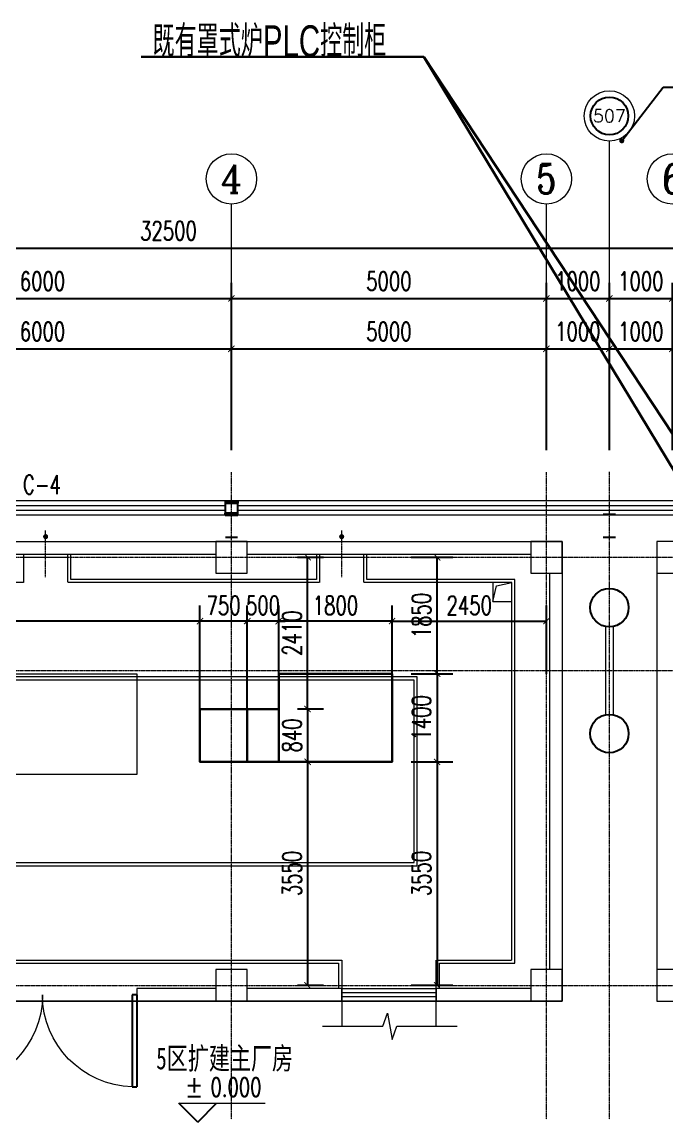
# Model space of a CAD drawing. Header units: millimetres. Extents: x -705761 to 1364679, y -410401 to 446404.
# Drawn here: x -545612 to -535373, y -196837 to -179362 of the extents above; entities that cross this region are included whole.
import ezdxf
from ezdxf.enums import TextEntityAlignment as Align

# ---------------------------------------------------------------- set-up
doc = ezdxf.new("R2010")
doc.units = ezdxf.units.MM
doc.linetypes.add('ACAD_ISO04W100', pattern=[30, 24, -3, 0, -3])
doc.linetypes.add('DASH', pattern=[0.35, 0.25, -0.1])
doc.layers.get('DEFPOINTS').update_dxf_attribs({"lineweight": 13})
for name, color, linetype in [('--直线', 7, 'Continuous'), ('DIM_LEAD', 3, 'Continuous'), ('DIM_SYMB', 3, 'Continuous'), ('DOOR_FIRE', 4, 'Continuous'), ('PUB_DIM', 3, 'Continuous'), ('SURFACE', 6, 'Continuous'), ('WALL-MOVE', 6, 'Continuous'), ('WINDOW_TEXT', 7, 'Continuous')]:
    doc.layers.add(name, color=color, linetype=linetype)
for name, color, linetype, lineweight in [('AXIS', 3, 'Continuous', 13), ('AXIS_TEXT', 7, 'Continuous', 13), ('COLUMN', 7, 'Continuous', 13), ('DOTE', 1, 'Continuous', 13), ('PUB_TEXT', 7, 'Continuous', 13), ('PUB_WALL', 255, 'Continuous', 13), ('WALL', 255, 'Continuous', 13), ('WINDOW', 2, 'Continuous', 13), ('图框', 7, 'Continuous', 13), ('电气', 7, 'Continuous', 0), ('电气设备', 6, 'Continuous', 30), ('电缆沟', 2, '接地线', 30)]:
    doc.layers.add(name, color=color, linetype=linetype, lineweight=lineweight)
doc.styles.add('_TCH_AXIS', font='complex.shx', dxfattribs={"bigfont": 'gbcbig.shx'})
doc.styles.add('_TCH_DIM', font='simplex.shx', dxfattribs={"bigfont": 'gbcbig.shx'})
doc.styles.add('_TCH_DIM_T3', font='simplex.shx', dxfattribs={"width": 0.705882, "bigfont": 'gbcbig.shx'})
doc.styles.add('_TCH_WINDOW', font='simplex.shx', dxfattribs={"bigfont": 'gbcbig.shx'})
doc.styles.add('COMPLEX', font='ROS.shx', dxfattribs={"width": 0.7, "bigfont": 'HzTXT.shx'})
doc.styles.add('EESLTYPE', font='TXT.shx')
doc.styles.add('Style-仿宋_GB2312', font='')
doc.styles.add('首钢设计院H5', font='ROS.shx', dxfattribs={"width": 0.7, "height": 5, "bigfont": 'HzTXT.shx'})
doc.styles.get('Style-仿宋_GB2312').set_extended_font_data('仿宋_GB2312')
doc.linetypes.add('接地线', pattern='A,500,["/",EESLTYPE,S=200,R=0,X=0,Y=-100],500,-200,60,-200', length=1460)
doc.dimstyles.new('_TCH_ARCH&&100', dxfattribs={"dimtxt": 297.5, "dimasz": 100, "dimexe": 250, "dimexo": 300, "dimgap": 100, "dimtad": 1, "dimdec": 0, "dimzin": 0, "dimdsep": 46, "dimtxsty": '_TCH_DIM_T3', "dimblk": 'ARCHTICK', "dimcen": 0.09, "dimclrt": 7, "dimazin": 2, "dimtfac": 1, "dimtdec": 0, "dimtix": 1, "dimtmove": 2, "dimatfit": 3, "dimfxl": 1, "dimtolj": 1, "dimtzin": 0, "dimarcsym": 0})

# ---------------------------------------------------------------- blocks, each defined once
blk = doc.blocks.new('_ARCHTICK')
at = {"color": 0, "linetype": 'ByBlock', "const_width": 0.15}
blk.add_lwpolyline([(-0.5, -0.5), (0.5, 0.5)], dxfattribs=at)
blk = doc.blocks.new('*D595')
at = {"layer": 'AXIS', "color": 0, "lineweight": -2, "transparency": 16777216}
for p, q in [((-539737, -189716), (-539737, -188630)), ((-537287, -189716), (-537287, -188630)), ((-539737, -188880), (-537287, -188880))]:
    blk.add_line(p, q, dxfattribs=at)
at = {"layer": 'DEFPOINTS', "color": 0, "lineweight": 40, "transparency": 16777216}
for p in [(-537287, -188880), (-539737, -190016), (-537287, -190016)]:
    blk.add_point(p, dxfattribs=at)
at = {"layer": 'AXIS', "color": 0, "lineweight": -2, "transparency": 16777216, "xscale": 100, "yscale": 100, "zscale": 100, "rotation": 180}
blk.add_blockref('_ARCHTICK', (-539737, -188880), dxfattribs=at)
at = {"layer": 'AXIS', "color": 0, "lineweight": -2, "transparency": 16777216, "xscale": 100, "yscale": 100, "zscale": 100}
blk.add_blockref('_ARCHTICK', (-537287, -188880), dxfattribs=at)
at = {"layer": 'AXIS', "color": 7, "transparency": 16777216, "insert": (-538512, -188631), "char_height": 297.5, "attachment_point": 5, "style": '_TCH_DIM_T3'}
blk.add_mtext('\\A1;2450', dxfattribs=at)
blk = doc.blocks.new('*D596')
at = {"layer": 'AXIS', "color": 0, "lineweight": -2, "transparency": 16777216}
for p, q in [((-541537, -189716), (-541537, -188630)), ((-539737, -189716), (-539737, -188630)), ((-539737, -188880), (-541537, -188880))]:
    blk.add_line(p, q, dxfattribs=at)
at = {"layer": 'DEFPOINTS', "color": 0, "lineweight": 40, "transparency": 16777216}
for p in [(-541537, -188880), (-541537, -190016), (-539737, -190016)]:
    blk.add_point(p, dxfattribs=at)
at = {"layer": 'AXIS', "color": 0, "lineweight": -2, "transparency": 16777216, "xscale": 100, "yscale": 100, "zscale": 100, "rotation": 180}
blk.add_blockref('_ARCHTICK', (-541537, -188880), dxfattribs=at)
at = {"layer": 'AXIS', "color": 0, "lineweight": -2, "transparency": 16777216, "xscale": 100, "yscale": 100, "zscale": 100}
blk.add_blockref('_ARCHTICK', (-539737, -188880), dxfattribs=at)
at = {"layer": 'AXIS', "color": 7, "transparency": 16777216, "insert": (-540637, -188631), "char_height": 297.5, "attachment_point": 5, "style": '_TCH_DIM_T3'}
blk.add_mtext('\\A1;1800', dxfattribs=at)
blk = doc.blocks.new('*D597')
at = {"layer": 'AXIS', "color": 0, "lineweight": -2, "transparency": 16777216}
for p, q in [((-542037, -190276), (-542037, -188630)), ((-541537, -190276), (-541537, -188630)), ((-542037, -188880), (-542137, -188880)), ((-541537, -188880), (-542037, -188880)), ((-541537, -188880), (-541437, -188880))]:
    blk.add_line(p, q, dxfattribs=at)
at = {"layer": 'DEFPOINTS', "color": 0, "lineweight": 40, "transparency": 16777216}
for p in [(-542037, -188880), (-542037, -190576), (-541537, -190576)]:
    blk.add_point(p, dxfattribs=at)
at = {"layer": 'AXIS', "color": 0, "lineweight": -2, "transparency": 16777216, "xscale": 100, "yscale": 100, "zscale": 100}
blk.add_blockref('_ARCHTICK', (-542037, -188880), dxfattribs=at)
at = {"layer": 'AXIS', "color": 0, "lineweight": -2, "transparency": 16777216, "xscale": 100, "yscale": 100, "zscale": 100, "rotation": 180}
blk.add_blockref('_ARCHTICK', (-541537, -188880), dxfattribs=at)
at = {"layer": 'AXIS', "color": 7, "transparency": 16777216, "insert": (-541787, -188631), "char_height": 297.5, "attachment_point": 5, "style": '_TCH_DIM_T3'}
blk.add_mtext('\\A1;500', dxfattribs=at)
blk = doc.blocks.new('*D542')
at = {"layer": 'AXIS', "color": 0, "lineweight": -2, "transparency": 16777216}
for p, q in [((22380, 16277), (22380, 18137)), ((28380, 16277), (28380, 18137)), ((22380, 17887), (28380, 17887))]:
    blk.add_line(p, q, dxfattribs=at)
at = {"layer": 'DEFPOINTS', "color": 0, "transparency": 16777216}
for p in [(28380, 17887), (22380, 15977), (28380, 15977)]:
    blk.add_point(p, dxfattribs=at)
at = {"layer": 'AXIS', "color": 0, "lineweight": -2, "transparency": 16777216, "xscale": 100, "yscale": 100, "zscale": 100, "rotation": 180}
blk.add_blockref('_ARCHTICK', (22380, 17887), dxfattribs=at)
at = {"layer": 'AXIS', "color": 0, "lineweight": -2, "transparency": 16777216, "xscale": 100, "yscale": 100, "zscale": 100}
blk.add_blockref('_ARCHTICK', (28380, 17887), dxfattribs=at)
at = {"layer": 'AXIS', "color": 7, "transparency": 16777216, "insert": (25380, 18162), "char_height": 297.5, "attachment_point": 5, "style": '_TCH_DIM_T3'}
blk.add_mtext('\\A1;6000', dxfattribs=at)
blk = doc.blocks.new('*D543')
at = {"layer": 'AXIS', "color": 0, "lineweight": -2, "transparency": 16777216}
for p, q in [((28380, 16277), (28380, 18137)), ((33380, 16277), (33380, 18137)), ((28380, 17887), (33380, 17887))]:
    blk.add_line(p, q, dxfattribs=at)
at = {"layer": 'DEFPOINTS', "color": 0, "transparency": 16777216}
for p in [(33380, 17887), (28380, 15977), (33380, 15977)]:
    blk.add_point(p, dxfattribs=at)
at = {"layer": 'AXIS', "color": 0, "lineweight": -2, "transparency": 16777216, "xscale": 100, "yscale": 100, "zscale": 100, "rotation": 180}
blk.add_blockref('_ARCHTICK', (28380, 17887), dxfattribs=at)
at = {"layer": 'AXIS', "color": 0, "lineweight": -2, "transparency": 16777216, "xscale": 100, "yscale": 100, "zscale": 100}
blk.add_blockref('_ARCHTICK', (33380, 17887), dxfattribs=at)
at = {"layer": 'AXIS', "color": 7, "transparency": 16777216, "insert": (30880, 18162), "char_height": 297.5, "attachment_point": 5, "style": '_TCH_DIM_T3'}
blk.add_mtext('\\A1;5000', dxfattribs=at)
blk = doc.blocks.new('*D544')
at = {"layer": 'AXIS', "color": 0, "lineweight": -2, "transparency": 16777216}
for p, q in [((33380, 16277), (33380, 18137)), ((34380, 16277), (34380, 18137)), ((33380, 17887), (34380, 17887))]:
    blk.add_line(p, q, dxfattribs=at)
at = {"layer": 'DEFPOINTS', "color": 0, "transparency": 16777216}
for p in [(34380, 17887), (33380, 15977), (34380, 15977)]:
    blk.add_point(p, dxfattribs=at)
at = {"layer": 'AXIS', "color": 0, "lineweight": -2, "transparency": 16777216, "xscale": 100, "yscale": 100, "zscale": 100, "rotation": 180}
blk.add_blockref('_ARCHTICK', (33380, 17887), dxfattribs=at)
at = {"layer": 'AXIS', "color": 0, "lineweight": -2, "transparency": 16777216, "xscale": 100, "yscale": 100, "zscale": 100}
blk.add_blockref('_ARCHTICK', (34380, 17887), dxfattribs=at)
at = {"layer": 'AXIS', "color": 7, "transparency": 16777216, "insert": (33880, 18162), "char_height": 297.5, "attachment_point": 5, "style": '_TCH_DIM_T3'}
blk.add_mtext('\\A1;1000', dxfattribs=at)
blk = doc.blocks.new('*D545')
at = {"layer": 'AXIS', "color": 0, "lineweight": -2, "transparency": 16777216}
for p, q in [((34380, 16277), (34380, 18137)), ((35380, 16277), (35380, 18137)), ((34380, 17887), (35380, 17887))]:
    blk.add_line(p, q, dxfattribs=at)
at = {"layer": 'DEFPOINTS', "color": 0, "transparency": 16777216}
for p in [(35380, 17887), (34380, 15977), (35380, 15977)]:
    blk.add_point(p, dxfattribs=at)
at = {"layer": 'AXIS', "color": 0, "lineweight": -2, "transparency": 16777216, "xscale": 100, "yscale": 100, "zscale": 100, "rotation": 180}
blk.add_blockref('_ARCHTICK', (34380, 17887), dxfattribs=at)
at = {"layer": 'AXIS', "color": 0, "lineweight": -2, "transparency": 16777216, "xscale": 100, "yscale": 100, "zscale": 100}
blk.add_blockref('_ARCHTICK', (35380, 17887), dxfattribs=at)
at = {"layer": 'AXIS', "color": 7, "transparency": 16777216, "insert": (34880, 18162), "char_height": 297.5, "attachment_point": 5, "style": '_TCH_DIM_T3'}
blk.add_mtext('\\A1;1000', dxfattribs=at)
blk = doc.blocks.new('*D584')
at = {"layer": 'AXIS', "color": 0, "lineweight": -2, "transparency": 16777216}
for p, q in [((22380, 17077), (22380, 18937)), ((28380, 17077), (28380, 18937)), ((22380, 18687), (28380, 18687))]:
    blk.add_line(p, q, dxfattribs=at)
at = {"layer": 'DEFPOINTS', "color": 0, "transparency": 16777216}
for p in [(28380, 18687), (22380, 16777), (28380, 16777)]:
    blk.add_point(p, dxfattribs=at)
at = {"layer": 'AXIS', "color": 0, "lineweight": -2, "transparency": 16777216, "xscale": 100, "yscale": 100, "zscale": 100, "rotation": 180}
blk.add_blockref('_ARCHTICK', (22380, 18687), dxfattribs=at)
at = {"layer": 'AXIS', "color": 0, "lineweight": -2, "transparency": 16777216, "xscale": 100, "yscale": 100, "zscale": 100}
blk.add_blockref('_ARCHTICK', (28380, 18687), dxfattribs=at)
at = {"layer": 'AXIS', "color": 7, "transparency": 16777216, "insert": (25380, 18962), "char_height": 297.5, "attachment_point": 5, "style": '_TCH_DIM_T3'}
blk.add_mtext('\\A1;6000', dxfattribs=at)
blk = doc.blocks.new('*D585')
at = {"layer": 'AXIS', "color": 0, "lineweight": -2, "transparency": 16777216}
for p, q in [((28380, 17077), (28380, 18937)), ((33380, 17077), (33380, 18937)), ((28380, 18687), (33380, 18687))]:
    blk.add_line(p, q, dxfattribs=at)
at = {"layer": 'DEFPOINTS', "color": 0, "transparency": 16777216}
for p in [(33380, 18687), (28380, 16777), (33380, 16777)]:
    blk.add_point(p, dxfattribs=at)
at = {"layer": 'AXIS', "color": 0, "lineweight": -2, "transparency": 16777216, "xscale": 100, "yscale": 100, "zscale": 100, "rotation": 180}
blk.add_blockref('_ARCHTICK', (28380, 18687), dxfattribs=at)
at = {"layer": 'AXIS', "color": 0, "lineweight": -2, "transparency": 16777216, "xscale": 100, "yscale": 100, "zscale": 100}
blk.add_blockref('_ARCHTICK', (33380, 18687), dxfattribs=at)
at = {"layer": 'AXIS', "color": 7, "transparency": 16777216, "insert": (30880, 18962), "char_height": 297.5, "attachment_point": 5, "style": '_TCH_DIM_T3'}
blk.add_mtext('\\A1;5000', dxfattribs=at)
blk = doc.blocks.new('*D586')
at = {"layer": 'AXIS', "color": 0, "lineweight": -2, "transparency": 16777216}
for p, q in [((33380, 17077), (33380, 18937)), ((34380, 17077), (34380, 18937)), ((33380, 18687), (34380, 18687))]:
    blk.add_line(p, q, dxfattribs=at)
at = {"layer": 'DEFPOINTS', "color": 0, "transparency": 16777216}
for p in [(34380, 18687), (33380, 16777), (34380, 16777)]:
    blk.add_point(p, dxfattribs=at)
at = {"layer": 'AXIS', "color": 0, "lineweight": -2, "transparency": 16777216, "xscale": 100, "yscale": 100, "zscale": 100, "rotation": 180}
blk.add_blockref('_ARCHTICK', (33380, 18687), dxfattribs=at)
at = {"layer": 'AXIS', "color": 0, "lineweight": -2, "transparency": 16777216, "xscale": 100, "yscale": 100, "zscale": 100}
blk.add_blockref('_ARCHTICK', (34380, 18687), dxfattribs=at)
at = {"layer": 'AXIS', "color": 7, "transparency": 16777216, "insert": (33880, 18962), "char_height": 297.5, "attachment_point": 5, "style": '_TCH_DIM_T3'}
blk.add_mtext('\\A1;1000', dxfattribs=at)
blk = doc.blocks.new('*D587')
at = {"layer": 'AXIS', "color": 0, "lineweight": -2, "transparency": 16777216}
for p, q in [((34380, 17077), (34380, 18937)), ((35380, 17077), (35380, 18937)), ((34380, 18687), (35380, 18687))]:
    blk.add_line(p, q, dxfattribs=at)
at = {"layer": 'DEFPOINTS', "color": 0, "transparency": 16777216}
for p in [(35380, 18687), (34380, 16777), (35380, 16777)]:
    blk.add_point(p, dxfattribs=at)
at = {"layer": 'AXIS', "color": 0, "lineweight": -2, "transparency": 16777216, "xscale": 100, "yscale": 100, "zscale": 100, "rotation": 180}
blk.add_blockref('_ARCHTICK', (34380, 18687), dxfattribs=at)
at = {"layer": 'AXIS', "color": 0, "lineweight": -2, "transparency": 16777216, "xscale": 100, "yscale": 100, "zscale": 100}
blk.add_blockref('_ARCHTICK', (35380, 18687), dxfattribs=at)
at = {"layer": 'AXIS', "color": 7, "transparency": 16777216, "insert": (34880, 18962), "char_height": 297.5, "attachment_point": 5, "style": '_TCH_DIM_T3'}
blk.add_mtext('\\A1;1000', dxfattribs=at)
blk = doc.blocks.new('*D589')
at = {"layer": 'AXIS', "color": 0, "lineweight": -2, "transparency": 16777216}
for p, q in [((11130, 17077), (11130, 19737)), ((43630, 17077), (43630, 19737)), ((11130, 19487), (43630, 19487))]:
    blk.add_line(p, q, dxfattribs=at)
at = {"layer": 'DEFPOINTS', "color": 0, "transparency": 16777216}
for p in [(43630, 19487), (11130, 16777), (43630, 16777)]:
    blk.add_point(p, dxfattribs=at)
at = {"layer": 'AXIS', "color": 0, "lineweight": -2, "transparency": 16777216, "xscale": 100, "yscale": 100, "zscale": 100, "rotation": 180}
blk.add_blockref('_ARCHTICK', (11130, 19487), dxfattribs=at)
at = {"layer": 'AXIS', "color": 0, "lineweight": -2, "transparency": 16777216, "xscale": 100, "yscale": 100, "zscale": 100}
blk.add_blockref('_ARCHTICK', (43630, 19487), dxfattribs=at)
at = {"layer": 'AXIS', "color": 7, "transparency": 16777216, "insert": (27380, 19762), "char_height": 297.5, "attachment_point": 5, "style": '_TCH_DIM_T3'}
blk.add_mtext('\\A1;32500', dxfattribs=at)
blk = doc.blocks.new('_AXISO')
blk.add_circle((0, 0), 0.5)
at = {"layer": 'AXIS_TEXT', "style": 'COMPLEX', "width": 1.470588}
blk.add_attdef('A', text='', height=0.56, dxfattribs=at).set_placement((0.25, -0.28), (0.25, -0.28), align=Align.FIT)
blk = doc.blocks.new('$DorLib2D$00000002')
for p, q in [((-0.5, 0), (-0.5, 0.4875)), ((-0.475, 0.4875), (-0.5, 0.4875)), ((-0.475, 0), (-0.475, 0.4875)), ((0.475, 0), (0.475, 0.4875)), ((0.475, 0.4875), (0.5, 0.4875)), ((0.5, 0), (0.5, 0.4875)), ((-0.5, 0), (-0.475, 0)), ((0.5, 0), (0.475, 0))]:
    blk.add_line(p, q)
at = {"lineweight": 13}
for centre, start, end in [((-0.4875, 0), 0, 88.53072), ((0.4875, 0), 91.46928, 180)]:
    blk.add_arc(centre, 0.4875, start, end, dxfattribs=at)
blk = doc.blocks.new('M_S9VON')
for points in [[(-0.5, 0.417), (0.5, 0.417), (-0.5, 0.5), (0.5, 0.5)], [(0.037, 0.417), (-0.037, 0.417), (0.037, -0.417), (-0.037, -0.417)], [(-0.5, -0.417), (0.5, -0.417), (-0.5, -0.5), (0.5, -0.5)]]:
    blk.add_solid(points)
blk = doc.blocks.new('$TCHSYS$WIN2D')
for p, q in [((-0.5, 0.5), (0.5, 0.5)), ((-0.5, 0.5), (-0.5, -0.5)), ((0.5, 0.5), (0.5, -0.5)), ((0.5, 0.16667), (-0.5, 0.16667)), ((0.5, -0.16667), (-0.5, -0.16667)), ((-0.5, -0.5), (0.5, -0.5))]:
    blk.add_line(p, q)
blk = doc.blocks.new('*D598')
at = {"layer": 'AXIS', "color": 0, "lineweight": -2, "transparency": 16777216}
for p, q in [((-542787, -190276), (-542787, -188630)), ((-542037, -190276), (-542037, -188630)), ((-542037, -188880), (-542787, -188880))]:
    blk.add_line(p, q, dxfattribs=at)
at = {"layer": 'DEFPOINTS', "color": 0, "lineweight": 40, "transparency": 16777216}
for p in [(-542787, -188880), (-542787, -190576), (-542037, -190576)]:
    blk.add_point(p, dxfattribs=at)
at = {"layer": 'AXIS', "color": 0, "lineweight": -2, "transparency": 16777216, "xscale": 100, "yscale": 100, "zscale": 100, "rotation": 180}
blk.add_blockref('_ARCHTICK', (-542787, -188880), dxfattribs=at)
at = {"layer": 'AXIS', "color": 0, "lineweight": -2, "transparency": 16777216, "xscale": 100, "yscale": 100, "zscale": 100}
blk.add_blockref('_ARCHTICK', (-542037, -188880), dxfattribs=at)
at = {"layer": 'AXIS', "color": 7, "transparency": 16777216, "insert": (-542412, -188631), "char_height": 297.5, "attachment_point": 5, "style": '_TCH_DIM_T3'}
blk.add_mtext('\\A1;750', dxfattribs=at)
blk = doc.blocks.new('*D599')
at = {"layer": 'AXIS', "color": 0, "lineweight": -2, "transparency": 16777216}
for p, q in [((-559287, -190276), (-559287, -188630)), ((-542787, -190276), (-542787, -188630)), ((-542787, -188880), (-559287, -188880))]:
    blk.add_line(p, q, dxfattribs=at)
at = {"layer": 'DEFPOINTS', "color": 0, "lineweight": 40, "transparency": 16777216}
for p in [(-559287, -188880), (-559287, -190576), (-542787, -190576)]:
    blk.add_point(p, dxfattribs=at)
at = {"layer": 'AXIS', "color": 0, "lineweight": -2, "transparency": 16777216, "xscale": 100, "yscale": 100, "zscale": 100, "rotation": 180}
blk.add_blockref('_ARCHTICK', (-559287, -188880), dxfattribs=at)
at = {"layer": 'AXIS', "color": 0, "lineweight": -2, "transparency": 16777216, "xscale": 100, "yscale": 100, "zscale": 100}
blk.add_blockref('_ARCHTICK', (-542787, -188880), dxfattribs=at)
at = {"layer": 'AXIS', "color": 7, "transparency": 16777216, "insert": (-551680, -188605), "char_height": 297.5, "attachment_point": 5, "style": '_TCH_DIM_T3'}
blk.add_mtext('\\A1;16500', dxfattribs=at)
blk = doc.blocks.new('*D600')
at = {"layer": 'AXIS', "color": 0, "lineweight": -2, "transparency": 16777216}
for p, q in [((-539437, -187866), (-538772, -187866)), ((-539022, -189716), (-539022, -187866)), ((-539437, -189716), (-538772, -189716))]:
    blk.add_line(p, q, dxfattribs=at)
at = {"layer": 'DEFPOINTS', "color": 0, "lineweight": 40, "transparency": 16777216}
for p in [(-539737, -187866), (-539022, -187866), (-539737, -189716)]:
    blk.add_point(p, dxfattribs=at)
at = {"layer": 'AXIS', "color": 0, "lineweight": -2, "transparency": 16777216, "xscale": 100, "yscale": 100, "zscale": 100}
for p, rotation in [((-539022, -187866), 90), ((-539022, -189716), 270)]:
    blk.add_blockref('_ARCHTICK', p, dxfattribs=dict(at, rotation=rotation))
at = {"layer": 'AXIS', "color": 7, "transparency": 16777216, "insert": (-539271, -188791), "char_height": 297.5, "attachment_point": 5, "rotation": 90, "style": '_TCH_DIM_T3'}
blk.add_mtext('\\A1;1850', dxfattribs=at)
blk = doc.blocks.new('*D601')
at = {"layer": 'AXIS', "color": 0, "lineweight": -2, "transparency": 16777216}
for p, q in [((-539437, -189716), (-538772, -189716)), ((-539022, -189716), (-539022, -191116)), ((-539437, -191116), (-538772, -191116))]:
    blk.add_line(p, q, dxfattribs=at)
at = {"layer": 'DEFPOINTS', "color": 0, "lineweight": 40, "transparency": 16777216}
for p in [(-539737, -189716), (-539737, -191116), (-539022, -191116)]:
    blk.add_point(p, dxfattribs=at)
at = {"layer": 'AXIS', "color": 0, "lineweight": -2, "transparency": 16777216, "xscale": 100, "yscale": 100, "zscale": 100}
for p, rotation in [((-539022, -189716), 90), ((-539022, -191116), 270)]:
    blk.add_blockref('_ARCHTICK', p, dxfattribs=dict(at, rotation=rotation))
at = {"layer": 'AXIS', "color": 7, "transparency": 16777216, "insert": (-539271, -190416), "char_height": 297.5, "attachment_point": 5, "rotation": 90, "style": '_TCH_DIM_T3'}
blk.add_mtext('\\A1;1400', dxfattribs=at)
blk = doc.blocks.new('*D602')
at = {"layer": 'AXIS', "color": 0, "lineweight": -2, "transparency": 16777216}
for p, q in [((-539437, -191116), (-538772, -191116)), ((-539022, -191116), (-539022, -194666)), ((-539437, -194666), (-538772, -194666))]:
    blk.add_line(p, q, dxfattribs=at)
at = {"layer": 'DEFPOINTS', "color": 0, "lineweight": 40, "transparency": 16777216}
for p in [(-539737, -191116), (-539737, -194666), (-539022, -194666)]:
    blk.add_point(p, dxfattribs=at)
at = {"layer": 'AXIS', "color": 0, "lineweight": -2, "transparency": 16777216, "xscale": 100, "yscale": 100, "zscale": 100}
for p, rotation in [((-539022, -191116), 90), ((-539022, -194666), 270)]:
    blk.add_blockref('_ARCHTICK', p, dxfattribs=dict(at, rotation=rotation))
at = {"layer": 'AXIS', "color": 7, "transparency": 16777216, "insert": (-539271, -192891), "char_height": 297.5, "attachment_point": 5, "rotation": 90, "style": '_TCH_DIM_T3'}
blk.add_mtext('\\A1;3550', dxfattribs=at)
blk = doc.blocks.new('*D603')
at = {"layer": 'AXIS', "color": 0, "lineweight": -2, "transparency": 16777216}
for p, q in [((-541237, -187866), (-540828, -187866)), ((-541078, -190276), (-541078, -187866)), ((-541237, -190276), (-540828, -190276))]:
    blk.add_line(p, q, dxfattribs=at)
at = {"layer": 'DEFPOINTS', "color": 0, "lineweight": 40, "transparency": 16777216}
for p in [(-541537, -187866), (-541078, -187866), (-541537, -190276)]:
    blk.add_point(p, dxfattribs=at)
at = {"layer": 'AXIS', "color": 0, "lineweight": -2, "transparency": 16777216, "xscale": 100, "yscale": 100, "zscale": 100}
for p, rotation in [((-541078, -187866), 90), ((-541078, -190276), 270)]:
    blk.add_blockref('_ARCHTICK', p, dxfattribs=dict(at, rotation=rotation))
at = {"layer": 'AXIS', "color": 7, "transparency": 16777216, "insert": (-541326, -189071), "char_height": 297.5, "attachment_point": 5, "rotation": 90, "style": '_TCH_DIM_T3'}
blk.add_mtext('\\A1;2410', dxfattribs=at)
blk = doc.blocks.new('*D604')
at = {"layer": 'AXIS', "color": 0, "lineweight": -2, "transparency": 16777216}
for p, q in [((-541237, -190276), (-540828, -190276)), ((-541078, -190276), (-541078, -191116)), ((-541237, -191116), (-540828, -191116))]:
    blk.add_line(p, q, dxfattribs=at)
at = {"layer": 'DEFPOINTS', "color": 0, "lineweight": 40, "transparency": 16777216}
for p in [(-541537, -190276), (-541537, -191116), (-541078, -191116)]:
    blk.add_point(p, dxfattribs=at)
at = {"layer": 'AXIS', "color": 0, "lineweight": -2, "transparency": 16777216, "xscale": 100, "yscale": 100, "zscale": 100}
for p, rotation in [((-541078, -190276), 90), ((-541078, -191116), 270)]:
    blk.add_blockref('_ARCHTICK', p, dxfattribs=dict(at, rotation=rotation))
at = {"layer": 'AXIS', "color": 7, "transparency": 16777216, "insert": (-541326, -190696), "char_height": 297.5, "attachment_point": 5, "rotation": 90, "style": '_TCH_DIM_T3'}
blk.add_mtext('\\A1;840', dxfattribs=at)
blk = doc.blocks.new('*D605')
at = {"layer": 'AXIS', "color": 0, "lineweight": -2, "transparency": 16777216}
for p, q in [((-541237, -191116), (-540828, -191116)), ((-541078, -191116), (-541078, -194666)), ((-541237, -194666), (-540828, -194666))]:
    blk.add_line(p, q, dxfattribs=at)
at = {"layer": 'DEFPOINTS', "color": 0, "lineweight": 40, "transparency": 16777216}
for p in [(-541537, -191116), (-541537, -194666), (-541078, -194666)]:
    blk.add_point(p, dxfattribs=at)
at = {"layer": 'AXIS', "color": 0, "lineweight": -2, "transparency": 16777216, "xscale": 100, "yscale": 100, "zscale": 100}
for p, rotation in [((-541078, -191116), 90), ((-541078, -194666), 270)]:
    blk.add_blockref('_ARCHTICK', p, dxfattribs=dict(at, rotation=rotation))
at = {"layer": 'AXIS', "color": 7, "transparency": 16777216, "insert": (-541326, -192891), "char_height": 297.5, "attachment_point": 5, "rotation": 90, "style": '_TCH_DIM_T3'}
blk.add_mtext('\\A1;3550', dxfattribs=at)
blk = doc.blocks.new('A$C77BD2ED1')
at = {"layer": 'PUB_WALL'}
for points in [[(28480.3, 15435), (28280.3, 15435), (28300.3, 15415), (28460.3, 15415)], [(28280.3, 15435), (28280.3, 15275), (28300.3, 15295), (28300.3, 15415)], [(28480.3, 15275), (28480.3, 15435), (28460.3, 15415), (28460.3, 15295)], [(28280.3, 15275), (28480.3, 15275), (28460.3, 15295), (28300.3, 15295)]]:
    blk.add_hatch(color=256, dxfattribs=at).paths.add_polyline_path(points)
at = {"layer": '--直线', "color": 6, "linetype": 'DASH', "lineweight": 18, "ltscale": 0.5}
for points in [[(25080.3, 14625), (25080.3, 14175), (20980.3, 14175), (20980.3, 14625)], [(29779.8, 14625), (29779.8, 14175), (25780.3, 14175), (25780.3, 14625)], [(31630.3, 7124.1), (31630.3, 8175), (32830.3, 8175), (32830.3, 14175), (30479.8, 14175), (30479.8, 14625)], [(14630.3, 8175), (30130.3, 8175), (30130.3, 7124.1)]]:
    blk.add_lwpolyline(points, dxfattribs=at)
at = {"layer": '--直线', "color": 6, "lineweight": 18, "ltscale": 0.5}
for points in [[(29729.8, 14625), (29729.8, 14225), (25830.3, 14225), (25830.3, 14625)], [(31680.3, 7725), (31680.3, 8125), (32880.3, 8125), (32880.3, 14225), (30529.8, 14225), (30529.8, 14625)], [(14630.3, 8125), (30080.3, 8125), (30080.3, 7725)]]:
    blk.add_lwpolyline(points, dxfattribs=at)
at = {"layer": '--直线', "color": 6, "linetype": 'DASH', "lineweight": 18, "ltscale": 0.5}
blk.add_lwpolyline([(21216, 9675), (31330.3, 9675), (31330.3, 12675), (21216, 12675)], close=True, dxfattribs=at)
at = {"layer": '--直线', "color": 6, "lineweight": 18, "ltscale": 0.5}
blk.add_lwpolyline([(21266, 9725), (31280.3, 9725), (31280.3, 12625), (21266, 12625)], close=True, dxfattribs=at)
at = {"lineweight": 18, "extrusion": (0, 0, -1)}
for p, q in [((30130.3, 7725), (31630.3, 7725)), ((30130.3, 7525), (30130.3, 7725)), ((31630.3, 7525), (31630.3, 7725)), ((31630.3, 7658.4), (30130.3, 7658.4)), ((31630.3, 7591.7), (30130.3, 7591.7)), ((30130.3, 7525), (31630.3, 7525))]:
    blk.add_line(p, q, dxfattribs=at)
at = {"lineweight": 18}
blk.add_line((23880.3, 7525), (26880.3, 7525), dxfattribs=at)
for points in [[(11130.3, 14825), (33630.3, 14825), (33630.3, 7525), (11130.3, 7525)], [(28130.3, 14325), (28630.3, 14325), (28630.3, 14825), (28130.3, 14825)], [(33130.3, 14325), (33630.3, 14325), (33630.3, 14825), (33130.3, 14825)], [(35130.3, 14325), (35630.3, 14325), (35630.3, 14825), (35130.3, 14825)], [(28130.3, 7525), (28630.3, 7525), (28630.3, 8025), (28130.3, 8025)], [(33130.3, 7525), (33630.3, 7525), (33630.3, 8025), (33130.3, 8025)], [(35130.3, 7525), (35630.3, 7525), (35630.3, 8025), (35130.3, 8025)]]:
    blk.add_lwpolyline(points, close=True, dxfattribs=at)
for points in [[(25080.3, 14575), (25780.3, 14575)], [(29779.8, 14575), (30479.8, 14575)], [(32530.3, 13875), (32586.8, 14119.7), (32830.3, 14175)]]:
    blk.add_lwpolyline(points, dxfattribs=at)
for centre, radius in [((34380.3, 21586.8), 300), ((34380.3, 13775), 305), ((34380.3, 11775), 305)]:
    blk.add_circle(centre, radius)
at = {"layer": 'AXIS'}
for p, q in [((34380.3, 16777.5), (34380.3, 21186.8)), ((28380.3, 16777.5), (28380.3, 20186.8)), ((33380.3, 16777.5), (33380.3, 20186.8))]:
    blk.add_line(p, q, dxfattribs=at)
blk.add_circle((34380.3, 21586.8), 400, dxfattribs=at)
at = {"layer": 'COLUMN', "ltscale": 2}
for p, q in [((34320.3, 13476), (34320.3, 12074.1)), ((34440.3, 13476), (34440.3, 12074.1))]:
    blk.add_line(p, q, dxfattribs=at)
at = {"layer": 'DIM_LEAD'}
for p, q in [((34576.1, 21192.3), (35235.3, 22042.8)), ((35235.3, 22042.8), (36994.6, 22042.8))]:
    blk.add_line(p, q, dxfattribs=at)
at = {"layer": 'DIM_LEAD', "const_width": 40}
blk.add_lwpolyline([(34563.8, 21176.5, 1), (34588.3, 21208.1, 1)], format="xyb", close=True, dxfattribs=at)
at = {"layer": 'DIM_LEAD', "linetype": 'ByBlock', "lineweight": 18, "const_width": 40}
for points in [[(25418.1, 14887.7, 1), (25442.4, 14919.5, 1)], [(30117.6, 14887.7, 1), (30141.9, 14919.5, 1)]]:
    blk.add_lwpolyline(points, format="xyb", close=True, dxfattribs=at)
at = {"layer": 'DIM_SYMB', "lineweight": 18}
blk.add_lwpolyline([(29823.8, 7124.1), (30781.2, 7124.1), (30857.6, 7334.1), (30931.7, 6914.1), (31006.2, 7124.1), (31963.6, 7124.1)], dxfattribs=at)
at = {"layer": 'DOTE', "linetype": 'ACAD_ISO04W100', "ltscale": 0.03}
for p, q in [((28380.3, 5649.6), (28380.3, 15925)), ((33380.3, 5649.6), (33380.3, 15925)), ((34380.3, 5649.6), (34380.3, 15934.8))]:
    blk.add_line(p, q, dxfattribs=at)
at = {"layer": 'DOTE', "linetype": 'ACAD_ISO04W100', "lineweight": 18, "ltscale": 0.03}
for p, q in [((25430.3, 14259.5), (25430.3, 14998.4)), ((30129.8, 14259.5), (30129.8, 14998.4)), ((9858.8, 14575), (44581.5, 14575)), ((9858.8, 12775), (44581.5, 12775)), ((9858.8, 7775), (44423, 7775))]:
    blk.add_line(p, q, dxfattribs=at)
at = {"layer": 'PUB_DIM'}
for q in [(27544.8, 5903.9), (28144.8, 5903.9)]:
    blk.add_line((27844.8, 5603.9), q, dxfattribs=at)
at = {"layer": 'PUB_DIM', "lineweight": 18}
blk.add_line((27544.8, 5903.9), (28917.4, 5903.9), dxfattribs=at)
at = {"layer": 'SURFACE'}
for p, q in [((28280.3, 15470), (28280.3, 15435)), ((28280.3, 15470), (28480.3, 15470)), ((28480.3, 15470), (28480.3, 15435)), ((28280.3, 15247), (28280.3, 15275)), ((28280.3, 15247), (28480.3, 15247)), ((28480.3, 15247), (28480.3, 15275))]:
    blk.add_line(p, q, dxfattribs=at)
at = {"layer": 'WALL', "lineweight": 18}
for p, q in [((22630.3, 14825), (28130.3, 14825)), ((28630.3, 14825), (33130.3, 14825)), ((22630.3, 14625), (28130.3, 14625)), ((28630.3, 14625), (33130.3, 14625)), ((33430.3, 14325), (33430.3, 8025)), ((33630.3, 14325), (33630.3, 8025)), ((35130.3, 14325), (35130.3, 8025)), ((28130.3, 7725), (26880.3, 7725)), ((26880.3, 7725), (26880.3, 7525)), ((30130.3, 7725), (28630.3, 7725)), ((30130.3, 7525), (30130.3, 7725)), ((33130.3, 7725), (31630.3, 7725)), ((31630.3, 7725), (31630.3, 7525)), ((26880.3, 7525), (28130.3, 7525)), ((28630.3, 7525), (30130.3, 7525)), ((31630.3, 7525), (33130.3, 7525))]:
    blk.add_line(p, q, dxfattribs=at)
at = {"layer": 'WALL-MOVE'}
for p, q in [((28480.3, 15435), (28280.3, 15435)), ((28280.3, 15435), (28280.3, 15275)), ((28480.3, 15275), (28480.3, 15435)), ((28280.3, 15275), (28480.3, 15275))]:
    blk.add_line(p, q, dxfattribs=at)
at = {"layer": '电缆沟', "lineweight": 18, "ltscale": 0.5}
blk.add_lwpolyline([(32530.3, 13875), (32830.3, 13875), (32830.3, 14175), (32530.3, 14175)], close=True, dxfattribs=at)
at = {"layer": 'AXIS'}
ref = blk.add_blockref('_AXISO', (28380.3, 20586.8), dxfattribs=dict(at, xscale=800, yscale=800, zscale=800))
ref.add_attrib('A', '4', dxfattribs={"layer": 'AXIS_TEXT', "height": 445.4, "style": '_TCH_AXIS'}).set_placement((28210.6, 20364.1), (28550, 20364.1), align=Align.FIT)
ref = blk.add_blockref('_AXISO', (33380.3, 20586.8), dxfattribs=dict(at, xscale=800, yscale=800, zscale=800))
ref.add_attrib('A', '5', dxfattribs={"layer": 'AXIS_TEXT', "height": 465.9, "style": '_TCH_AXIS'}).set_placement((33224.9, 20353.8), (33535.6, 20353.8), align=Align.FIT)
ref = blk.add_blockref('_AXISO', (35380.3, 20586.8), dxfattribs=dict(at, xscale=800, yscale=800, zscale=800))
ref.add_attrib('A', '6', dxfattribs={"layer": 'AXIS_TEXT', "height": 465.9, "style": '_TCH_AXIS'}).set_placement((35224.9, 20353.8), (35535.6, 20353.8), align=Align.FIT)
at = {"layer": 'COLUMN', "xscale": 200, "yscale": 400, "zscale": 250}
for p in [(28380.3, 15075), (34380.3, 15075)]:
    blk.add_blockref('M_S9VON', p, dxfattribs=at)
at = {"layer": 'DOOR_FIRE', "lineweight": 18, "xscale": -3000, "yscale": 3000, "zscale": 200, "rotation": 180}
blk.add_blockref('$DorLib2D$00000002', (25380.3, 7625), dxfattribs=at)
at = {"layer": 'WINDOW'}
ref = blk.add_blockref('$TCHSYS$WIN2D', (37342.4, 15358.5), dxfattribs=dict(at, xscale=-17724.29284778377, yscale=223, zscale=-17724.29284778377))
ref.add_attrib('A', 'YC-5', (36937.4, 15611.1), dxfattribs={"layer": 'WINDOW_TEXT', "height": 297.5, "style": '_TCH_WINDOW', "width": 0.705882})
ref = blk.add_blockref('$TCHSYS$WIN2D', (25380.3, 15358.5), dxfattribs=dict(at, xscale=-5800, yscale=223, zscale=-5800))
ref.add_attrib('A', 'C-4', (25070.3, 15580.6), dxfattribs={"layer": 'WINDOW_TEXT', "height": 297.5, "style": '_TCH_WINDOW', "width": 0.705882})
at = {"layer": 'AXIS_TEXT', "style": '_TCH_AXIS'}
blk.add_text('507', height=202.97, dxfattribs=at).set_placement((34119.3, 21485.3), (34641.2, 21485.3), align=Align.FIT)
at = {"layer": 'PUB_TEXT', "lineweight": 18, "style": '_TCH_DIM'}
blk.add_text('±', height=337.6, dxfattribs=at).set_placement((27629.5, 6008.9))
at = {"layer": 'PUB_TEXT', "lineweight": 18, "style": '_TCH_DIM', "width": 0.705882}
blk.add_text('0.000', height=297.5, dxfattribs=at).set_placement((28047.4, 6008.9))
at = {"layer": '电气', "color": 4, "linetype": 'Continuous', "lineweight": 18, "style": 'Style-仿宋_GB2312', "width": 0.7}
blk.add_text('5区扩建主厂房', height=350, dxfattribs=at).set_placement((27186.1, 6441.2))
at = {"layer": 'AXIS'}
for p1, p2, distance, picture, middle in [((11130.3, 16777.5), (43630.3, 16777.5), 2709.3, '*D589', (27380.3, 19761.8)), ((22380.3, 16777.5), (28380.3, 16777.5), 1909.3, '*D584', (25380.3, 18961.8)), ((28380.3, 16777.5), (33380.3, 16777.5), 1909.3, '*D585', (30880.3, 18961.8)), ((33380.3, 16777.5), (34380.3, 16777.5), 1909.3, '*D586', (33880.3, 18961.8)), ((34380.3, 16777.5), (35380.3, 16777.5), 1909.3, '*D587', (34880.3, 18961.8)), ((22380.3, 15977.5), (28380.3, 15977.5), 1909.3, '*D542', (25380.3, 18161.8)), ((28380.3, 15977.5), (33380.3, 15977.5), 1909.3, '*D543', (30880.3, 18161.8)), ((33380.3, 15977.5), (34380.3, 15977.5), 1909.3, '*D544', (33880.3, 18161.8)), ((34380.3, 15977.5), (35380.3, 15977.5), 1909.3, '*D545', (34880.3, 18161.8))]:
    dim = blk.add_aligned_dim(p1=p1, p2=p2, distance=distance, dimstyle='_TCH_ARCH&&100', dxfattribs=at)
    dim.commit()
    dim.dimension.update_dxf_attribs({"geometry": picture, "text_midpoint": middle})

msp = doc.modelspace()

# ---------------------------------------------------------------- linework, layer by layer
at = {"layer": '图框', "linetype": 'ByBlock', "lineweight": 30}
for p, q in [((-539235.6, -179914.76), (-543719.95, -179914.76)), ((-533510.15, -189397.6), (-539235.6, -179914.76)), ((-539235.6, -179914.76), (-532986.44, -189399.25))]:
    msp.add_line(p, q, dxfattribs=at)
at = {"layer": '电气设备', "lineweight": 18}
msp.add_lwpolyline([(-546187.11, -191316.3), (-546187.11, -189716.3), (-543787.11, -189716.3), (-543787.11, -191316.3)], close=True, dxfattribs=at)
at = {"layer": '电气设备', "lineweight": 30}
for points in [[(-541536.86, -191116.3), (-539736.86, -191116.3), (-539736.86, -189716.3), (-541536.86, -189716.3)], [(-542037.11, -190276.3), (-542787.11, -190276.3), (-542787.11, -191116.3), (-542037.11, -191116.3)], [(-541536.86, -190276.3), (-542037.11, -190276.3), (-542037.11, -191116.3), (-541536.86, -191116.3)]]:
    msp.add_lwpolyline(points, close=True, dxfattribs=at)

# ---------------------------------------------------------------- block references
msp.add_blockref('A$C77BD2ED1', (-570667.37, -202441.33))

# ---------------------------------------------------------------- texts
at = {"layer": '图框', "color": 2, "linetype": 'ByBlock', "lineweight": 30, "style": '首钢设计院H5', "width": 0.7}
msp.add_text('既有罩式炉PLC控制柜', height=500, dxfattribs=at).set_placement((-541684.43, -179414.76), align=Align.TOP_CENTER)

# ---------------------------------------------------------------- dimensions: what is measured, and where the dimension line sits
at = {"layer": 'AXIS', "color": 3}
for base, p1, p2, picture, middle in [((-541077.56, -187866.3), (-541536.86, -190276.3), (-541536.86, -187866.3), '*D603', (-541326.31, -189071.3)), ((-539022.41, -187866.3), (-539736.86, -189716.3), (-539736.86, -187866.3), '*D600', (-539271.16, -188791.3)), ((-539022.41, -191116.3), (-539736.86, -189716.3), (-539736.86, -191116.3), '*D601', (-539271.16, -190416.3)), ((-541077.56, -191116.3), (-541536.86, -190276.3), (-541536.86, -191116.3), '*D604', (-541326.31, -190696.3)), ((-541077.56, -194666.3), (-541536.86, -191116.3), (-541536.86, -194666.3), '*D605', (-541326.31, -192891.3)), ((-539022.41, -194666.3), (-539736.86, -191116.3), (-539736.86, -194666.3), '*D602', (-539271.16, -192891.3))]:
    dim = msp.add_linear_dim(base=base, p1=p1, p2=p2, angle=90, dimstyle='_TCH_ARCH&&100', dxfattribs=at)
    dim.commit()
    dim.dimension.update_dxf_attribs({"geometry": picture, "text_midpoint": middle})
dim = msp.add_linear_dim(base=(-559287.11, -188880.1), p1=(-542787.11, -190576.3), p2=(-559287.11, -190576.3), dimstyle='_TCH_ARCH&&100', dxfattribs=at)
dim.commit()
dim.dimension.update_dxf_attribs({"geometry": '*D599', "text_midpoint": (-551680.46, -188605.1), "dimtype": 160})
for base, p1, p2, picture, middle in [((-542787.11, -188880.1), (-542037.11, -190576.3), (-542787.11, -190576.3), '*D598', (-542412.11, -188631.35)), ((-542037.11, -188880.1), (-541536.86, -190576.3), (-542037.11, -190576.3), '*D597', (-541786.98, -188631.35)), ((-541536.86, -188880.1), (-539736.86, -190016.3), (-541536.86, -190016.3), '*D596', (-540636.86, -188631.35)), ((-537287.11, -188880.1), (-539736.86, -190016.3), (-537287.11, -190016.3), '*D595', (-538511.98, -188631.35))]:
    dim = msp.add_linear_dim(base=base, p1=p1, p2=p2, dimstyle='_TCH_ARCH&&100', dxfattribs=at)
    dim.commit()
    dim.dimension.update_dxf_attribs({"geometry": picture, "text_midpoint": middle})

doc.saveas('drawing.dxf')
